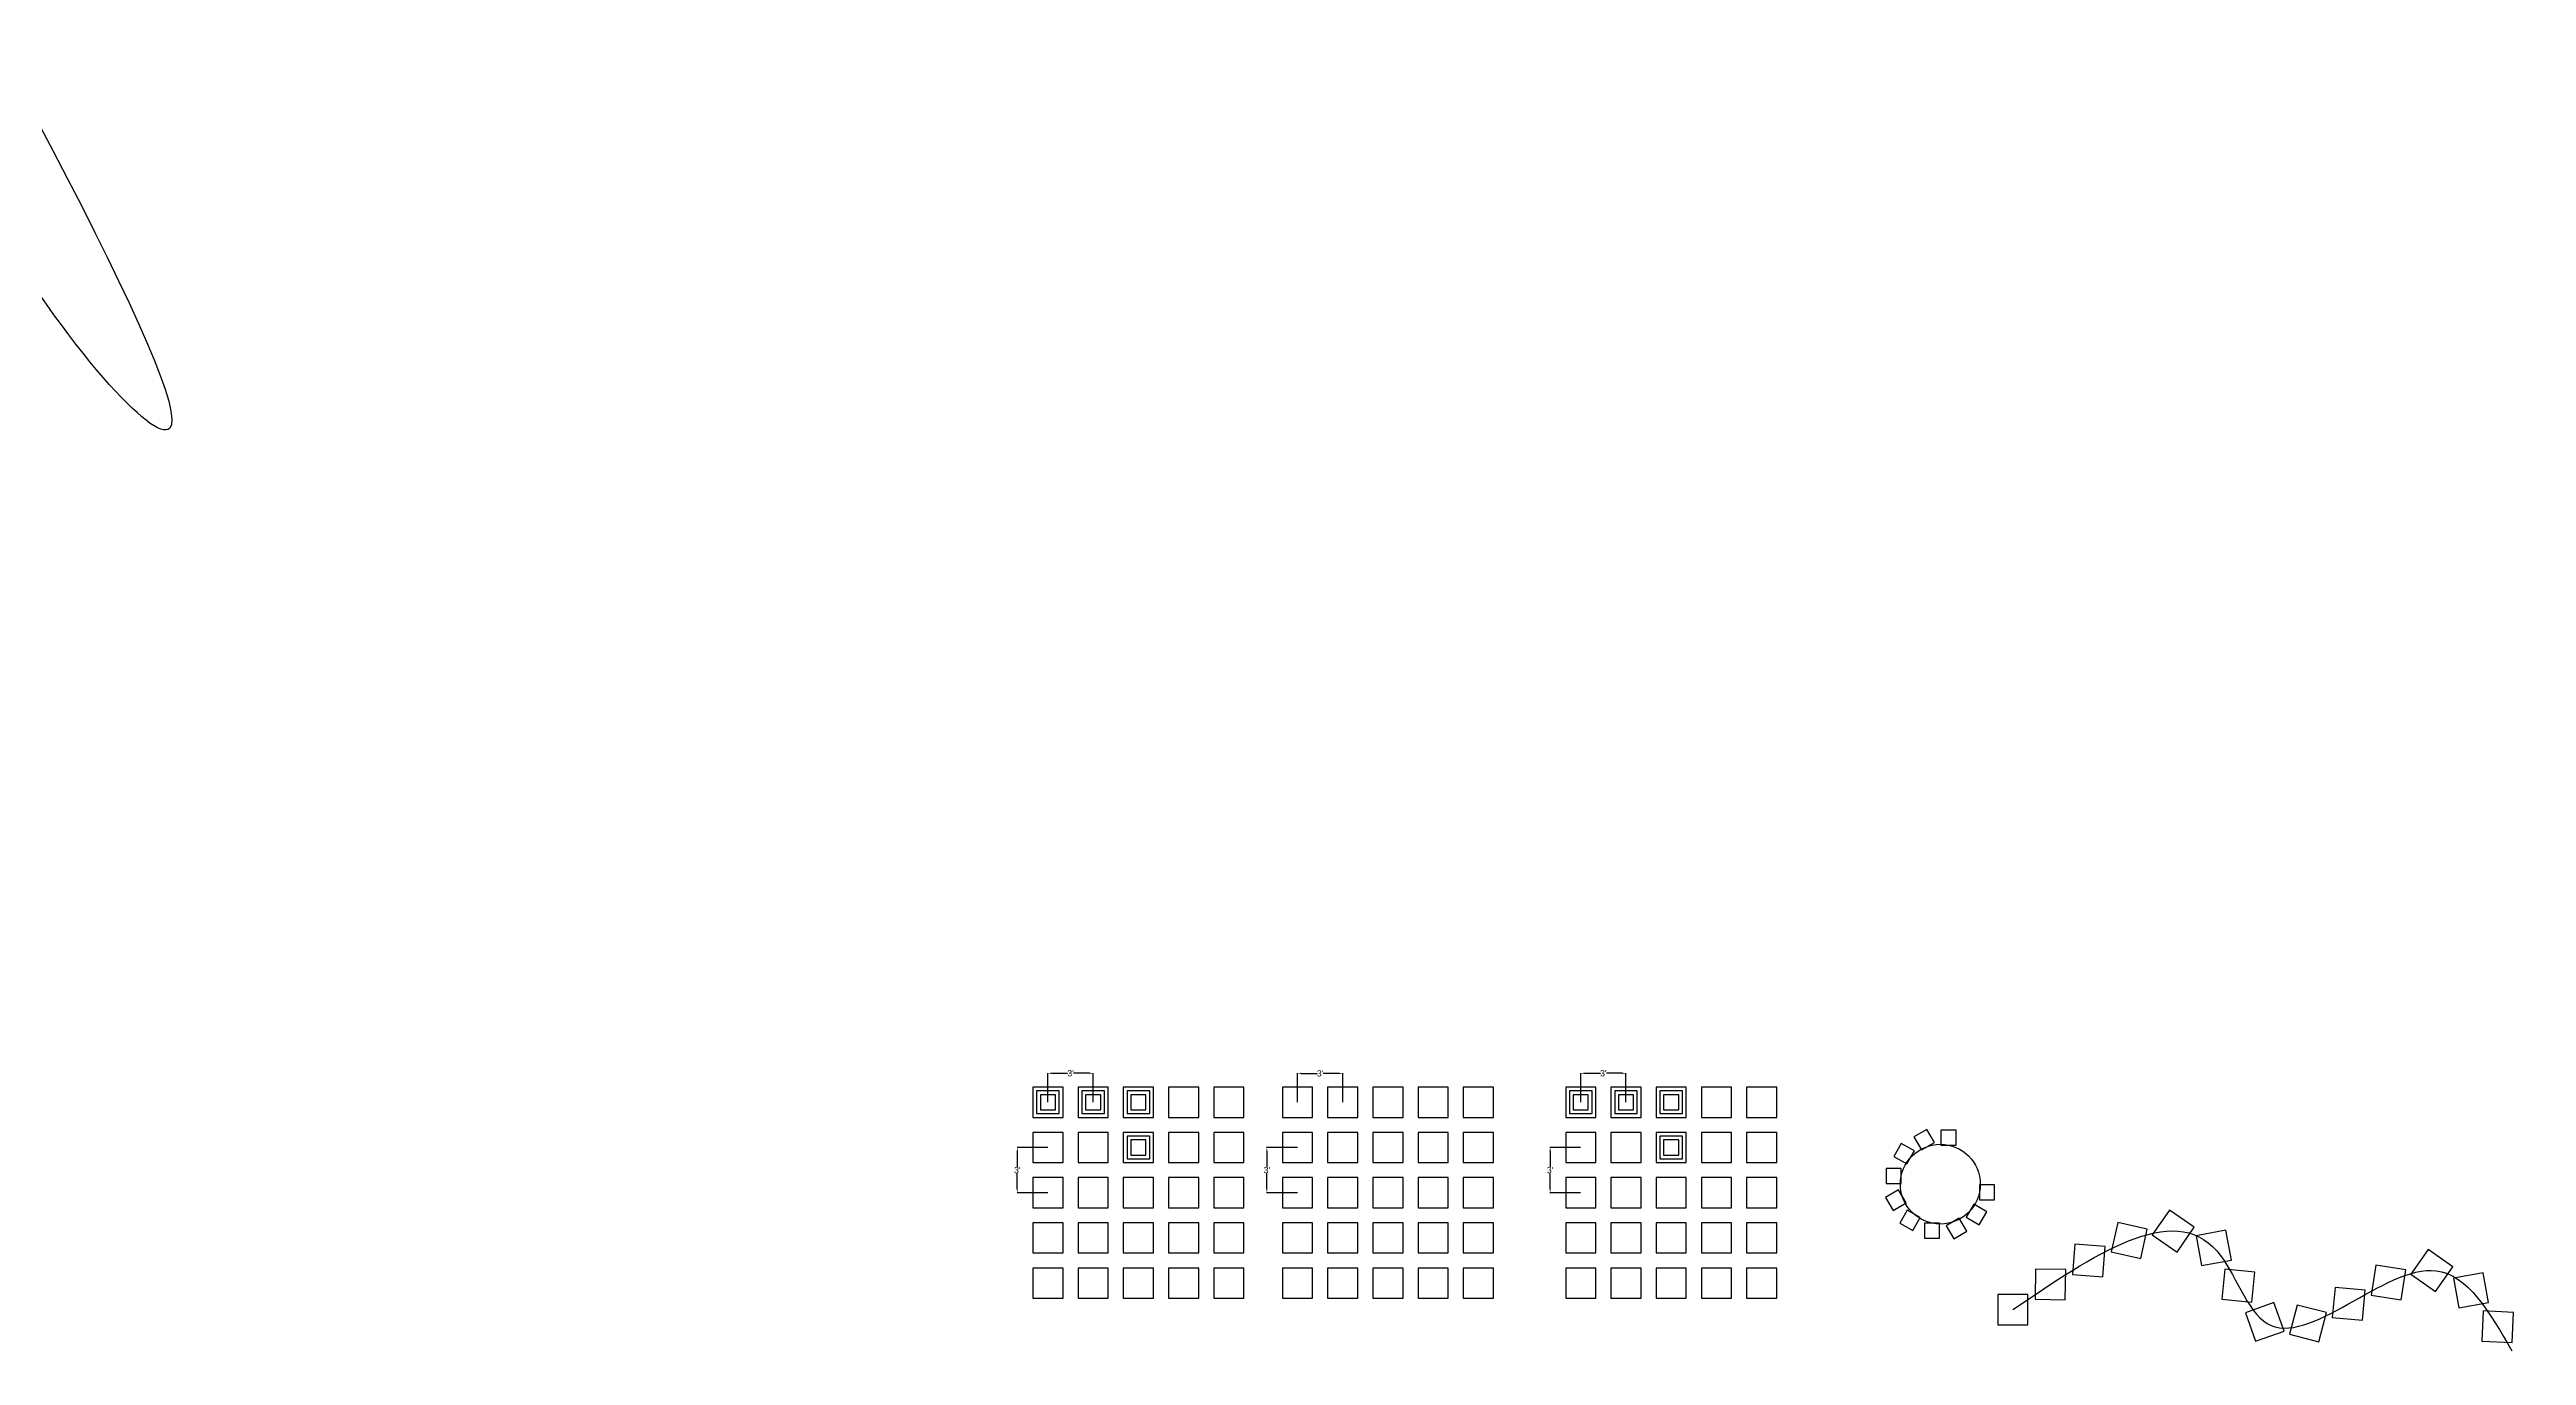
# Model space of a CAD drawing. Header units: inches. Extents: x -8584 to 160, y -904 to 4998.
# Drawn here: x -6398 to -4426, y -904 to 136 of the extents above; entities that cross this region are included whole.
import ezdxf

# ---------------------------------------------------------------- set-up
doc = ezdxf.new("R2010")
doc.units = ezdxf.units.IN
doc.header["$MEASUREMENT"] = 0
doc.styles.get("Standard").update_dxf_attribs({"font": 'arial.ttf'})

# ---------------------------------------------------------------- blocks, each defined once
blk = doc.blocks.new('*U15')
blk.add_lwpolyline([(-6, -6), (6, -6), (6, 6), (-6, 6)], close=True)
blk = doc.blocks.new('*U16')
at = {"color": 0, "linetype": 'ByBlock', "lineweight": -2, "transparency": 16777216}
for p, rotation in [((-4905.9, -732.2), 30.00000000000001), ((-4921.9, -743.3), 60.00000000000001), ((-4930.1, -761), 90), ((-4855.9, -774.1), 269.9999999999999), ((-4928.4, -780.4), 120), ((-4917.2, -796.4), 150), ((-4864.2, -791.8), 239.9999999999999), ((-4899.6, -804.6), 180), ((-4880.1, -802.9), 210)]:
    blk.add_blockref('*U15', p, dxfattribs=dict(at, rotation=rotation))
blk.add_blockref('*U15', (-4886.5, -730.5), dxfattribs=at)
blk = doc.blocks.new('*U17')
blk.add_lwpolyline([(-16.7, -3.2), (3.2, -16.7), (16.7, 3.2), (-3.2, 16.7)], close=True)
blk = doc.blocks.new('*U18')
at = {"color": 0, "linetype": 'ByBlock', "lineweight": -2, "transparency": 16777216}
for p, rotation in [((-4707.6, -804.9), 359.4743295861425), ((-4774.8, -828.4), 29.77811900981694), ((-4742.6, -812.5), 21.49640414569906), ((-4675.3, -818.3), 314.4545057048708), ((-4805.4, -847.4), 33.22818806209795), ((-4655.8, -848.4), 298.5761602647701), ((-4536.2, -845.9), 25.29034013629356), ((-4501.8, -836.3), 358.9486564418782), ((-4835.3, -867.5), 34.20743387248275), ((-4567.9, -862.9), 29.05894129787184), ((-4470.5, -852.1), 314.0967157332731), ((-4634.8, -877.3), 323.9760742493891), ((-4600.3, -878.5), 19.53973562249774), ((-4449.3, -881.1), 301.417943958185)]:
    blk.add_blockref('*U17', p, dxfattribs=dict(at, rotation=rotation))
blk = doc.blocks.new('squear')
for p, q in [((0, 0), (0, 23.1)), ((3, 23), (15.6, 23)), ((33, 23), (20.4, 23)), ((36, 0), (36, 23.1)), ((-0.1, -36.1), (-24.6, -36.1)), ((-24.4, -39.1), (-24.4, -51.4)), ((-24.4, -69.1), (-24.4, -56.7)), ((-0.1, -72.1), (-24.6, -72.1))]:
    blk.add_line(p, q)
for points in [[(-12, -12.1), (12, -12.1), (12, 11.9), (-12, 11.9)], [(-9, -9.1), (9, -9.1), (9, 8.9), (-9, 8.9)], [(-6, -6.1), (6, -6.1), (6, 5.9), (-6, 5.9)], [(24, -12.1), (48, -12.1), (48, 11.9), (24, 11.9)], [(27, -9.1), (45, -9.1), (45, 8.9), (27, 8.9)], [(30, -6.1), (42, -6.1), (42, 5.9), (30, 5.9)], [(60, -12.1), (84, -12.1), (84, 11.9), (60, 11.9)], [(63, -9.1), (81, -9.1), (81, 8.9), (63, 8.9)], [(66, -6.1), (78, -6.1), (78, 5.9), (66, 5.9)], [(96, -12.1), (120, -12.1), (120, 11.9), (96, 11.9)], [(132, -12.1), (156, -12.1), (156, 11.9), (132, 11.9)], [(-12, -48.1), (12, -48.1), (12, -24.1), (-12, -24.1)], [(24, -48.1), (48, -48.1), (48, -24.1), (24, -24.1)], [(60, -48.1), (84, -48.1), (84, -24.1), (60, -24.1)], [(63, -45.1), (81, -45.1), (81, -27.1), (63, -27.1)], [(66, -42.1), (78, -42.1), (78, -30.1), (66, -30.1)], [(96, -48.1), (120, -48.1), (120, -24.1), (96, -24.1)], [(132, -48.1), (156, -48.1), (156, -24.1), (132, -24.1)], [(-12, -84.1), (12, -84.1), (12, -60.1), (-12, -60.1)], [(24, -84.1), (48, -84.1), (48, -60.1), (24, -60.1)], [(60, -84.1), (84, -84.1), (84, -60.1), (60, -60.1)], [(96, -84.1), (120, -84.1), (120, -60.1), (96, -60.1)], [(132, -84.1), (156, -84.1), (156, -60.1), (132, -60.1)], [(-12, -120.1), (12, -120.1), (12, -96.1), (-12, -96.1)], [(24, -120.1), (48, -120.1), (48, -96.1), (24, -96.1)], [(60, -120.1), (84, -120.1), (84, -96.1), (60, -96.1)], [(96, -120.1), (120, -120.1), (120, -96.1), (96, -96.1)], [(132, -120.1), (156, -120.1), (156, -96.1), (132, -96.1)], [(-12, -156.1), (12, -156.1), (12, -132.1), (-12, -132.1)], [(24, -156.1), (48, -156.1), (48, -132.1), (24, -132.1)], [(60, -156.1), (84, -156.1), (84, -132.1), (60, -132.1)], [(96, -156.1), (120, -156.1), (120, -132.1), (96, -132.1)], [(132, -156.1), (156, -156.1), (156, -132.1), (132, -132.1)]]:
    blk.add_lwpolyline(points, close=True)
for points in [[(3, 23.5), (3, 22.5), (0, 23)], [(33, 23.5), (33, 22.5), (36, 23)], [(-24.9, -39.1), (-23.9, -39.1), (-24.4, -36.1)], [(-24.9, -69.1), (-23.9, -69.1), (-24.4, -72.1)]]:
    blk.add_solid(points)
at = {"char_height": 5, "attachment_point": 5}
for insert in [(18, 23), (-24.4, -54.1)]:
    blk.add_mtext("\\A1;3'", dxfattribs=dict(at, insert=insert))

msp = doc.modelspace()

# ---------------------------------------------------------------- linework, layer by layer
for p, q in [((-5404.8, -702.3), (-5404.8, -679.2)), ((-5401.8, -679.4), (-5389.2, -679.4)), ((-5371.8, -679.4), (-5384.4, -679.4)), ((-5368.8, -702.3), (-5368.8, -679.2)), ((-5404.8, -738.4), (-5429.4, -738.4)), ((-5429.2, -741.4), (-5429.2, -753.7)), ((-5429.2, -771.4), (-5429.2, -759)), ((-5404.8, -774.4), (-5429.4, -774.4))]:
    msp.add_line(p, q)
for points in [[(-5416.8, -714.4), (-5392.8, -714.4), (-5392.8, -690.4), (-5416.8, -690.4)], [(-5380.8, -714.4), (-5356.8, -714.4), (-5356.8, -690.4), (-5380.8, -690.4)], [(-5344.8, -714.4), (-5320.8, -714.4), (-5320.8, -690.4), (-5344.8, -690.4)], [(-5308.8, -714.4), (-5284.8, -714.4), (-5284.8, -690.4), (-5308.8, -690.4)], [(-5272.8, -714.4), (-5248.8, -714.4), (-5248.8, -690.4), (-5272.8, -690.4)], [(-5416.8, -750.4), (-5392.8, -750.4), (-5392.8, -726.4), (-5416.8, -726.4)], [(-5380.8, -750.4), (-5356.8, -750.4), (-5356.8, -726.4), (-5380.8, -726.4)], [(-5344.8, -750.4), (-5320.8, -750.4), (-5320.8, -726.4), (-5344.8, -726.4)], [(-5308.8, -750.4), (-5284.8, -750.4), (-5284.8, -726.4), (-5308.8, -726.4)], [(-5272.8, -750.4), (-5248.8, -750.4), (-5248.8, -726.4), (-5272.8, -726.4)], [(-5416.8, -786.4), (-5392.8, -786.4), (-5392.8, -762.4), (-5416.8, -762.4)], [(-5380.8, -786.4), (-5356.8, -786.4), (-5356.8, -762.4), (-5380.8, -762.4)], [(-5344.8, -786.4), (-5320.8, -786.4), (-5320.8, -762.4), (-5344.8, -762.4)], [(-5308.8, -786.4), (-5284.8, -786.4), (-5284.8, -762.4), (-5308.8, -762.4)], [(-5272.8, -786.4), (-5248.8, -786.4), (-5248.8, -762.4), (-5272.8, -762.4)], [(-5416.8, -822.4), (-5392.8, -822.4), (-5392.8, -798.4), (-5416.8, -798.4)], [(-5380.8, -822.4), (-5356.8, -822.4), (-5356.8, -798.4), (-5380.8, -798.4)], [(-5344.8, -822.4), (-5320.8, -822.4), (-5320.8, -798.4), (-5344.8, -798.4)], [(-5308.8, -822.4), (-5284.8, -822.4), (-5284.8, -798.4), (-5308.8, -798.4)], [(-5272.8, -822.4), (-5248.8, -822.4), (-5248.8, -798.4), (-5272.8, -798.4)], [(-5416.8, -858.4), (-5392.8, -858.4), (-5392.8, -834.4), (-5416.8, -834.4)], [(-5380.8, -858.4), (-5356.8, -858.4), (-5356.8, -834.4), (-5380.8, -834.4)], [(-5344.8, -858.4), (-5320.8, -858.4), (-5320.8, -834.4), (-5344.8, -834.4)], [(-5308.8, -858.4), (-5284.8, -858.4), (-5284.8, -834.4), (-5308.8, -834.4)], [(-5272.8, -858.4), (-5248.8, -858.4), (-5248.8, -834.4), (-5272.8, -834.4)]]:
    msp.add_lwpolyline(points, close=True)
msp.add_circle((-4893, -767.6), 31.8)
for points in [[(-7390.1, 1482), (-8393.3, 1560.7), (-8156.9, 505.8), (-7190.5, 211.9), (-7747.2, -438.9), (-8251.4, -45.3), (-8204.2, -129.2), (-7516.1, 967.7), (-6912.1, -124), (-7752.5, 390.4), (-6660, 432.3), (-6922.6, 1030.6), (-6302.9, -166), (-6612.8, 463.8), (-6481.5, 1203.8), (-6623.3, 442.8), (-5614.8, 248.6), (-6618, 385.1), (-6182.1, 1261.6), (-5478.3, 311.6), (-6082.3, 1455.8), (-5793.4, 1503), (-5289.2, 469.1), (-4995.1, 1156.6), (-5509.8, 1051.6), (-5184.2, 1733.9), (-5830.2, 1445.3)], [(-4835.3, -867.5), (-4672.9, -820.8), (-4632.8, -878.6), (-4498.4, -836.5), (-4438, -900.4)]]:
    msp.add_spline(points, degree=3)
for points in [[(-5401.8, -678.9), (-5401.8, -679.9), (-5404.8, -679.4)], [(-5371.8, -678.9), (-5371.8, -679.9), (-5368.8, -679.4)], [(-5429.7, -741.4), (-5428.7, -741.4), (-5429.2, -738.4)], [(-5429.7, -771.4), (-5428.7, -771.4), (-5429.2, -774.4)]]:
    msp.add_solid(points)

# ---------------------------------------------------------------- block references
for name, p in [('squear', (-5603.5, -702.3)), ('squear', (-5179.3, -702.3)), ('*U16', (0, 0)), ('*U18', (0, 0))]:
    msp.add_blockref(name, p)

# ---------------------------------------------------------------- texts
at = {"char_height": 5, "attachment_point": 5}
for insert in [(-5386.8, -679.4), (-5429.2, -756.4)]:
    msp.add_mtext("\\A1;3'", dxfattribs=dict(at, insert=insert))

doc.saveas('drawing.dxf')
